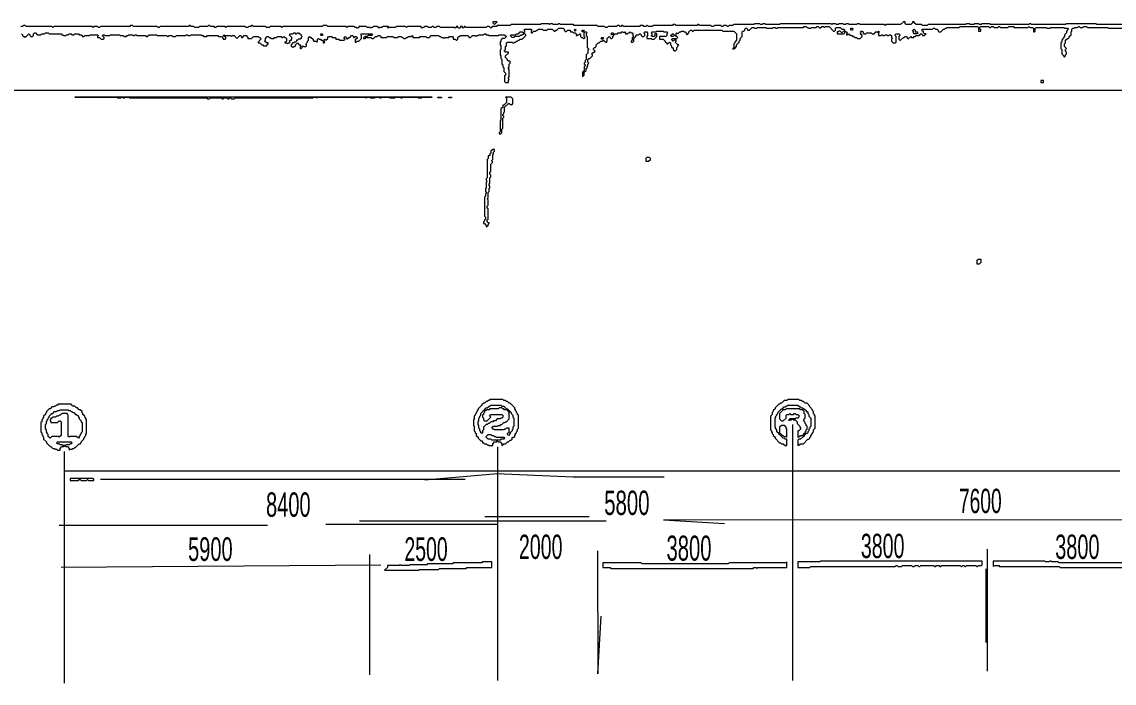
# Model space of a CAD drawing. Header units: millimetres. Extents: x 1 to 419, y 0 to 297.
# Drawn here: x 77.5 to 181.9, y 233.4 to 296.5 of the extents above; entities that cross this region are included whole.
import ezdxf

# ---------------------------------------------------------------- set-up
doc = ezdxf.new("R2010")
doc.units = ezdxf.units.MM
for name, color, linetype, lineweight in [('OCR_TEXT', 6, 'CONTINUOUS', 0), ('TRACE_CURVE', 6, 'CONTINUOUS', 0), ('TRACE_STRAIGHT', 5, 'CONTINUOUS', 0), ('TRACE_TEXT_SYMBOL', 6, 'CONTINUOUS', 0)]:
    doc.layers.add(name, color=color, linetype=linetype, lineweight=lineweight)
doc.styles.add('wqy-unicode', font='wqy-unicode')

msp = doc.modelspace()

# ---------------------------------------------------------------- linework, layer by layer
at = {"layer": 'TRACE_CURVE', "color": 6}
for points in [[(161.75, 296.53), (161.49, 296.26), (160.09, 296.26), (160, 296.18), (159.91, 296.26), (157.63, 296.26), (157.55, 296.35), (157.37, 296.35), (157.28, 296.26), (156.58, 296.26), (156.5, 296.35), (156.32, 296.35), (156.23, 296.26), (156.06, 296.26), (155.97, 296.35), (155.62, 296.35), (155.53, 296.26), (155.36, 296.26), (155.27, 296.35), (155.01, 296.35), (154.92, 296.26), (154.83, 296.35), (150.01, 296.35), (149.93, 296.26), (148.61, 296.26), (148.53, 296.35), (148.35, 296.35), (148.26, 296.26), (148.09, 296.26), (148, 296.35), (147.56, 296.35), (147.48, 296.26), (145.55, 296.26), (145.46, 296.18), (145.11, 296.18), (145.02, 296.09), (144.94, 296.09), (144.85, 296.18), (144.59, 296.18), (144.5, 296.09), (144.41, 296.09), (144.32, 296.18), (143.71, 296.18), (143.62, 296.09), (143.45, 296.09), (143.36, 296.18), (142.31, 296.18), (142.22, 296.26), (142.13, 296.26), (142.05, 296.18), (140.03, 296.18), (139.94, 296.26), (139.77, 296.26), (139.68, 296.18), (137.84, 296.18), (137.75, 296.09), (137.4, 296.09), (137.32, 296.18), (137.23, 296.18), (137.14, 296.09), (136.97, 296.09), (136.88, 296.18), (136.62, 296.18), (136.53, 296.09)], [(162.01, 296.26), (161.92, 296.35), (161.92, 296.53), (161.75, 296.53)], [(185.48, 296.26), (180.23, 296.26), (180.14, 296.35), (177.34, 296.35), (177.25, 296.26), (174.01, 296.26), (173.92, 296.35), (173.84, 296.35), (173.75, 296.26), (170.07, 296.26), (169.98, 296.35), (169.28, 296.35), (169.19, 296.26), (169.02, 296.26), (168.93, 296.35), (168.58, 296.35), (168.49, 296.26), (168.14, 296.26), (168.06, 296.35), (167.79, 296.35), (167.7, 296.26), (164.11, 296.26), (164.03, 296.18), (163.59, 296.18), (163.5, 296.26), (162.98, 296.26), (162.8, 296.44), (162.8, 296.53), (162.63, 296.53), (162.63, 296.44), (162.45, 296.26), (162.01, 296.26)], [(95.54, 296.09), (95.46, 296.18), (95.37, 296.18), (95.28, 296.09), (94.49, 296.09), (94.41, 296), (94.05, 296), (93.97, 296.09), (93.7, 296.09), (93.62, 296.18), (93.53, 296.18), (93.44, 296.09), (90.73, 296.09), (90.64, 296), (90.55, 296), (90.46, 296.09), (88.19, 296.09), (88.1, 296.18), (87.92, 296.18), (87.84, 296.09), (85.03, 296.09), (84.95, 296), (84.86, 296), (84.77, 296.09), (84.42, 296.09), (84.33, 296), (84.25, 296.09), (80.57, 296.09), (80.48, 296), (80.39, 296.09), (77.94, 296.09), (77.85, 296.18), (77.68, 296.18), (77.59, 296.09), (77.42, 296.09)], [(77.5, 295.39), (77.59, 295.3), (77.59, 295.21), (77.68, 295.13), (77.77, 295.13), (77.85, 295.04), (78.2, 295.39), (78.29, 295.3), (78.29, 295.21), (78.38, 295.13), (78.55, 295.13), (78.64, 295.21), (78.64, 295.39), (78.73, 295.48), (78.82, 295.48), (78.99, 295.3), (79.34, 295.3), (79.43, 295.39), (79.69, 295.39), (79.78, 295.48), (80.04, 295.48), (80.13, 295.39), (81.27, 295.39), (81.36, 295.3), (81.44, 295.3), (81.53, 295.21), (81.71, 295.21), (81.79, 295.3), (81.97, 295.3), (82.06, 295.39), (82.23, 295.39), (82.32, 295.3), (82.5, 295.3), (82.58, 295.39), (82.93, 295.39), (83.02, 295.3), (83.2, 295.3), (83.28, 295.21), (83.28, 295.13), (83.46, 295.13)], [(116.39, 296), (116.3, 296.09), (116.04, 296.09), (115.95, 296), (115.86, 296), (115.77, 295.91), (115.69, 296), (115.69, 296.09), (114.37, 296.09), (114.28, 296), (114.2, 296.09), (113.32, 296.09), (113.23, 296), (112.62, 296), (112.53, 296.09), (112.01, 296.09), (111.92, 296), (111.74, 296), (111.66, 295.91), (111.48, 296.09), (111.13, 296.09), (111.04, 296), (110.96, 296), (110.87, 295.91), (110.78, 296), (110.52, 296), (110.43, 296.09), (109.73, 296.09), (109.73, 296), (109.64, 295.91), (109.56, 295.91), (109.47, 296), (109.38, 296), (109.29, 296.09), (108.68, 296.09), (108.59, 296), (108.5, 296.09), (106.75, 296.09), (106.67, 296.18), (106.32, 296.18), (106.23, 296.09), (102.46, 296.09), (102.37, 296), (102.29, 296.09), (101.24, 296.09), (101.15, 296), (100.89, 296), (100.8, 296.09), (99.66, 296.09), (99.57, 296.18), (99.48, 296.18), (99.4, 296.09), (99.22, 296.09), (99.13, 296), (98.96, 296), (98.87, 296.09), (97.12, 296.09), (97.03, 296), (96.94, 296.09), (96.16, 296.09), (96.07, 296), (95.98, 296), (95.89, 296.09), (95.54, 296.09)], [(103.07, 294.51), (103.16, 294.6), (103.07, 294.69), (103.16, 294.78), (103.25, 294.78), (103.34, 294.86), (103.34, 295.04), (103.07, 295.3), (103.16, 295.39), (103.43, 295.39), (103.51, 295.48), (103.6, 295.48), (103.69, 295.39), (103.78, 295.39), (103.86, 295.48), (103.95, 295.48), (104.04, 295.39), (104.13, 295.39), (104.21, 295.3), (104.21, 295.21), (104.3, 295.13), (104.21, 295.04), (104.21, 294.95), (104.13, 294.86), (103.95, 294.86), (103.86, 294.78), (103.78, 294.78), (103.78, 294.69), (103.69, 294.6), (103.6, 294.6), (103.51, 294.51), (103.43, 294.51), (103.25, 294.34), (103.25, 294.16), (103.34, 294.16), (103.43, 294.07), (103.51, 294.16), (103.6, 294.16), (103.69, 294.25), (103.69, 294.34), (103.86, 294.51), (104.04, 294.34), (104.13, 294.34), (104.21, 294.25), (104.13, 294.16), (104.13, 293.99), (104.21, 293.99), (104.3, 294.07), (104.3, 294.16), (104.39, 294.25), (104.48, 294.16), (104.65, 294.16), (104.74, 294.25), (104.74, 294.34), (104.65, 294.42), (104.83, 294.6), (104.83, 294.69), (104.91, 294.78), (104.91, 295.04), (105, 295.13), (105.09, 295.04), (105.18, 295.04), (105.35, 294.86), (105.35, 294.78)], [(105.35, 294.78), (105.44, 294.69), (105.61, 294.69), (105.7, 294.6), (105.79, 294.69), (105.79, 294.86), (105.88, 294.95), (105.96, 294.86), (106.05, 294.86), (106.14, 294.78), (106.23, 294.78), (106.32, 294.69), (106.32, 294.51), (106.4, 294.51), (106.49, 294.6), (106.4, 294.69), (106.4, 294.78), (106.49, 294.86), (106.58, 294.78), (106.75, 294.95), (106.75, 295.04), (106.84, 295.13), (107.1, 295.13), (107.19, 295.04), (107.45, 295.04), (107.54, 294.95), (107.54, 294.86), (107.8, 294.86), (107.89, 294.78), (108.33, 294.78), (108.42, 294.86), (108.33, 294.95), (108.33, 295.04), (108.42, 295.13), (108.59, 294.95), (108.59, 294.86), (108.77, 295.04), (108.85, 295.04), (109.03, 295.21), (109.12, 295.21), (109.21, 295.13), (109.21, 295.04), (109.29, 295.04), (109.38, 295.13), (109.47, 295.13), (109.56, 295.04), (109.56, 294.95), (109.47, 294.86), (109.38, 294.86), (109.38, 294.6), (109.47, 294.6), (109.56, 294.69), (109.73, 294.69), (109.99, 294.95), (109.99, 295.21), (109.91, 295.3), (109.99, 295.39), (110.96, 295.39), (111.04, 295.3), (110.96, 295.21), (110.61, 295.21), (110.52, 295.13), (110.34, 295.13), (110.26, 295.04)], [(136.53, 296.09), (135.04, 296.09), (134.95, 296.18), (134.86, 296.18), (134.78, 296.09), (134.69, 296.09), (134.6, 296.18), (134.43, 296.18), (134.34, 296.09), (133.55, 296.09), (133.46, 296), (133.29, 296), (133.2, 296.09), (132.59, 296.09), (132.5, 296.18), (130.31, 296.18), (130.22, 296.26), (129, 296.26), (128.91, 296.35), (128.82, 296.35), (128.73, 296.26), (128.3, 296.26), (128.21, 296.35), (128.03, 296.35), (127.95, 296.26), (127.86, 296.35), (127.16, 296.35), (127.07, 296.26), (124.27, 296.26), (124.18, 296.18), (122.95, 296.18), (122.87, 296.09), (122.43, 296.09), (122.43, 296), (122.34, 295.91), (122.17, 296.09), (121.99, 296.09), (121.9, 296), (119.98, 296), (119.89, 296.09), (119.8, 296.09), (119.8, 296), (119.71, 295.91), (119.63, 296), (119.63, 296.09), (119.45, 296.09), (119.45, 296), (119.36, 295.91), (119.28, 295.91), (119.19, 296), (119.19, 296.09), (119.01, 296.09), (119.01, 296), (118.93, 295.91), (118.84, 296), (117.52, 296), (117.44, 296.09), (117.17, 296.09), (117.09, 296), (116.91, 296), (116.82, 296.09), (116.74, 296.09), (116.65, 296), (116.39, 296)], [(120.85, 295.21), (120.94, 295.13), (121.03, 295.21), (121.12, 295.21), (121.2, 295.3), (121.64, 295.3), (121.73, 295.39), (121.82, 295.39), (121.9, 295.3), (122.08, 295.3), (122.17, 295.21), (123.04, 295.21), (123.13, 295.3), (123.65, 295.3), (123.83, 295.13), (123.65, 294.95), (123.39, 294.95), (123.39, 294.86), (123.3, 294.78), (123.3, 294.69), (123.22, 294.6), (123.22, 294.34), (123.3, 294.25), (123.3, 293.9), (123.22, 293.81), (123.22, 293.37), (123.3, 293.29), (123.3, 293.02), (123.39, 292.94), (123.39, 292.5), (123.48, 292.41), (123.48, 292.24), (123.57, 292.15), (123.57, 291.8), (123.74, 291.62), (123.74, 291.45), (123.65, 291.36), (123.65, 290.83), (123.74, 290.75), (124.01, 290.75), (124.01, 290.92), (124.09, 291.01), (124.01, 291.1), (124.01, 291.18), (124.09, 291.27), (124.09, 291.97), (124.01, 292.06), (124.01, 292.15), (124.09, 292.24), (124.09, 292.5), (124.18, 292.59), (124.18, 292.76), (124.01, 292.76), (123.92, 292.85), (123.92, 292.94), (123.74, 293.11), (123.74, 293.29), (124.01, 293.55), (124.01, 293.64), (123.74, 293.64), (123.65, 293.72), (123.65, 293.81), (123.74, 293.9), (123.74, 294.16)], [(123.74, 294.16), (123.83, 294.25), (123.83, 294.51), (123.92, 294.6), (124.36, 294.6), (124.44, 294.51), (124.53, 294.51), (124.62, 294.6), (124.71, 294.6), (124.79, 294.69), (124.88, 294.69), (124.97, 294.78), (125.06, 294.78), (125.14, 294.86), (125.32, 294.86), (125.67, 295.21), (125.67, 295.3), (125.49, 295.48), (125.58, 295.56), (125.58, 295.65), (125.49, 295.74), (125.58, 295.83), (126.19, 295.83), (126.28, 295.74), (126.19, 295.65), (126.19, 295.48), (126.28, 295.48), (126.46, 295.65), (126.63, 295.65), (126.72, 295.74), (126.81, 295.74), (126.9, 295.83), (127.25, 295.83), (127.33, 295.74), (127.68, 295.74), (127.77, 295.83), (128.21, 295.83), (128.38, 295.65), (128.47, 295.65), (128.56, 295.74), (128.65, 295.74), (128.82, 295.91), (129.26, 295.91), (129.35, 295.83), (129.35, 295.74), (129.43, 295.65), (129.43, 295.56), (129.52, 295.65), (129.61, 295.65), (129.7, 295.74), (129.87, 295.74), (129.96, 295.65), (129.96, 295.56), (130.14, 295.56), (130.22, 295.48), (130.4, 295.48), (130.49, 295.39), (130.49, 295.21), (130.57, 295.21), (130.66, 295.3), (130.75, 295.3), (130.84, 295.39), (130.92, 295.3), (130.92, 295.13)], [(130.92, 295.13), (131.01, 295.04), (131.1, 295.04), (131.19, 294.95), (131.27, 294.95), (131.36, 295.04), (131.27, 295.13), (131.27, 295.48), (131.36, 295.56), (131.45, 295.56), (131.54, 295.48), (131.45, 295.39), (131.45, 295.21), (131.54, 295.13), (131.54, 294.07), (131.71, 293.9), (131.62, 293.81), (131.62, 293.55), (131.45, 293.37), (131.45, 292.94), (131.36, 292.85), (131.36, 292.67), (131.27, 292.59), (131.27, 292.5), (131.36, 292.41), (131.36, 292.32), (131.27, 292.24), (131.27, 291.89), (131.1, 291.71), (131.1, 291.27), (131.27, 291.45), (131.27, 291.71), (131.45, 291.89), (131.45, 292.06), (131.54, 292.15), (131.54, 292.24), (131.62, 292.32), (131.62, 292.5), (131.71, 292.59), (131.62, 292.67), (131.62, 292.94), (131.71, 293.02), (131.8, 293.02), (132.06, 293.29), (132.06, 293.37), (131.97, 293.46), (132.15, 293.64), (132.24, 293.64), (132.32, 293.72), (132.15, 293.9), (132.15, 293.99), (132.24, 294.07), (132.32, 294.07), (132.41, 294.16), (132.41, 294.34), (132.59, 294.51), (132.68, 294.51), (132.85, 294.69), (133.03, 294.69), (133.11, 294.78), (133.29, 294.6), (133.38, 294.6), (133.46, 294.69), (133.46, 294.95)], [(133.46, 294.95), (133.64, 295.13), (133.81, 294.95), (133.9, 294.95), (133.99, 295.04), (133.99, 295.13), (134.08, 295.21), (134.08, 295.3), (134.16, 295.39), (134.43, 295.39), (134.51, 295.48), (134.78, 295.48), (134.86, 295.56), (134.95, 295.56), (135.04, 295.48), (135.13, 295.56), (135.21, 295.48), (135.21, 295.39), (135.39, 295.39), (135.48, 295.48), (135.57, 295.48), (135.65, 295.56), (135.74, 295.48), (135.83, 295.48), (135.92, 295.39), (135.92, 295.21), (136, 295.13), (135.92, 295.04), (135.83, 295.04), (135.83, 294.78), (135.74, 294.69), (135.74, 294.6), (135.92, 294.6), (136, 294.69), (136, 294.95), (136.18, 295.13), (136.18, 295.21), (136.27, 295.3), (136.44, 295.3), (136.53, 295.39), (136.62, 295.39), (136.7, 295.3), (136.7, 295.21), (136.79, 295.13), (136.97, 295.13), (137.05, 295.21), (137.05, 295.39), (136.97, 295.48), (137.05, 295.56), (137.23, 295.56), (137.32, 295.48), (137.32, 295.21), (137.23, 295.13), (137.23, 294.95), (137.67, 294.95), (137.75, 294.86), (137.93, 294.86), (138.19, 295.13), (138.19, 295.39), (138.02, 295.39), (138.02, 295.21), (137.93, 295.13), (137.75, 295.13), (137.67, 295.21)], [(137.67, 295.21), (137.75, 295.3), (137.75, 295.39), (137.67, 295.48), (137.75, 295.56), (138.1, 295.56), (138.19, 295.65), (138.81, 295.65), (138.89, 295.56), (139.16, 295.56), (139.24, 295.48), (139.16, 295.39), (139.16, 295.21), (139.07, 295.13), (138.45, 295.13), (138.45, 294.86), (138.81, 294.86), (138.98, 294.69), (138.98, 294.6), (139.07, 294.6), (139.16, 294.51), (139.16, 294.42), (139.24, 294.42), (139.42, 294.6), (139.51, 294.51), (139.51, 294.34), (139.59, 294.25), (139.59, 294.07), (139.68, 294.07), (139.77, 293.99), (139.77, 293.9), (139.94, 293.72), (140.12, 293.9), (140.12, 294.07), (140.21, 294.16), (140.21, 294.25), (140.29, 294.34), (140.21, 294.34), (139.94, 294.6), (140.03, 294.69), (140.03, 294.78), (139.86, 294.78), (139.77, 294.69), (139.59, 294.86), (139.68, 294.95), (140.12, 294.95), (140.21, 295.04), (140.12, 295.13), (140.03, 295.13), (139.94, 295.21), (140.03, 295.3), (140.03, 295.39), (140.12, 295.48), (140.21, 295.39), (140.38, 295.56), (140.47, 295.56), (140.56, 295.65), (140.73, 295.65), (140.82, 295.56), (140.91, 295.56), (140.99, 295.48), (140.99, 295.39), (141.08, 295.3), (141.26, 295.48)], [(141.26, 295.48), (141.26, 295.56), (141.43, 295.74), (141.52, 295.74), (141.61, 295.65), (141.61, 295.56), (141.78, 295.74), (144.41, 295.74), (144.5, 295.65), (145.55, 295.65), (145.81, 295.39), (145.81, 294.78), (145.64, 294.6), (145.64, 294.51), (145.55, 294.42), (145.55, 294.07), (145.46, 293.99), (145.46, 293.9), (145.55, 293.99), (145.64, 293.99), (145.81, 294.16), (145.81, 294.34), (146.07, 294.6), (146.07, 294.69), (146.16, 294.78), (146.16, 294.95), (146.34, 295.13), (146.34, 295.56), (146.42, 295.65), (146.51, 295.65), (146.6, 295.74), (146.6, 295.83), (146.69, 295.91), (146.77, 295.91), (146.86, 295.83), (146.86, 295.74), (147.04, 295.74), (147.3, 296), (147.48, 296), (147.56, 295.91), (147.74, 295.91), (147.83, 296), (148.61, 296), (148.7, 295.91), (149.23, 295.91), (149.31, 296), (149.49, 296), (149.58, 295.91), (149.66, 295.91), (149.75, 296), (152.2, 296), (152.29, 296.09), (152.47, 296.09), (152.55, 296), (152.64, 296), (152.73, 295.91), (152.9, 295.91), (152.99, 296), (153.43, 296), (153.52, 296.09), (153.61, 296.09), (153.78, 295.91), (153.96, 296.09), (154.13, 296.09)], [(154.13, 296.09), (154.22, 296), (154.31, 296.09), (154.66, 296.09), (155.09, 295.65), (155.18, 295.65), (155.27, 295.74), (155.27, 295.91), (155.36, 296), (155.71, 296), (155.88, 295.83), (156.06, 295.83), (156.15, 295.74), (155.88, 295.48), (155.71, 295.65), (155.62, 295.65), (155.53, 295.56), (155.44, 295.56), (155.44, 295.39), (156.06, 295.39), (156.15, 295.48), (156.15, 295.56), (156.23, 295.65), (156.41, 295.48), (156.32, 295.39), (156.32, 295.3), (156.41, 295.3), (156.5, 295.39), (156.58, 295.3), (156.67, 295.3), (156.76, 295.21), (156.85, 295.21), (156.93, 295.13), (157.02, 295.13), (157.11, 295.04), (157.28, 295.04), (157.37, 294.95), (157.63, 294.95), (157.81, 295.13), (157.81, 295.21), (157.63, 295.39), (157.72, 295.48), (157.63, 295.56), (157.72, 295.65), (157.81, 295.65), (157.9, 295.56), (157.9, 295.48), (157.98, 295.39), (158.16, 295.39), (158.25, 295.48), (158.68, 295.48), (158.77, 295.39), (158.95, 295.39), (159.12, 295.56), (159.3, 295.56), (159.39, 295.48), (159.39, 295.21), (159.56, 295.21), (159.65, 295.3), (159.74, 295.3), (159.82, 295.21), (159.91, 295.21), (160, 295.3), (160.17, 295.3)], [(160.17, 295.3), (160.26, 295.21), (160.35, 295.21), (160.44, 295.3), (160.52, 295.3), (160.61, 295.21), (160.61, 295.04), (160.7, 294.95), (160.61, 294.86), (160.61, 294.69), (160.79, 294.51), (160.96, 294.51), (161.05, 294.6), (161.05, 295.13), (160.96, 295.21), (160.96, 295.3), (161.05, 295.39), (161.31, 295.39), (161.4, 295.3), (161.4, 295.21), (161.31, 295.13), (161.31, 294.86), (161.4, 294.78), (161.49, 294.78), (161.75, 295.04), (161.84, 295.04), (161.92, 295.13), (162.01, 295.13), (162.19, 294.95), (162.19, 294.86), (162.45, 295.13), (162.54, 295.04), (162.71, 295.04), (162.8, 295.13), (162.89, 295.13), (162.98, 295.21), (163.24, 295.21), (163.41, 295.39), (163.5, 295.39), (163.59, 295.3), (163.59, 295.21), (163.76, 295.21), (163.94, 295.39), (163.76, 295.39), (163.68, 295.48), (163.68, 295.65), (163.59, 295.65), (163.5, 295.74), (163.59, 295.83), (164.55, 295.83), (164.64, 295.91), (164.73, 295.91), (164.81, 295.83), (164.99, 295.83), (165.08, 295.74), (165.08, 295.65), (165.17, 295.56), (165.34, 295.56), (165.6, 295.83), (165.69, 295.83), (165.78, 295.91), (165.87, 295.91), (165.95, 296), (167.09, 296)], [(167.09, 296), (167.18, 296.09), (168.84, 296.09), (168.93, 296), (168.93, 295.65), (169.11, 295.65), (169.19, 295.74), (169.02, 295.91), (169.02, 296), (169.11, 296.09), (169.89, 296.09), (169.98, 296), (170.07, 296), (170.16, 296.09), (170.33, 296.09), (170.42, 296), (170.77, 296), (170.86, 296.09), (170.95, 296.09), (171.03, 296), (171.73, 296), (171.82, 296.09), (172.26, 296.09), (172.35, 296), (173.66, 296), (173.75, 296.09), (173.84, 296), (174.1, 296), (174.19, 295.91), (174.19, 295.56), (174.27, 295.56), (174.36, 295.65), (174.36, 295.91), (174.45, 296), (175.41, 296), (175.5, 295.91), (175.76, 295.91), (175.85, 296), (177.08, 296), (177.16, 295.91), (177.43, 295.91), (177.51, 295.83), (177.34, 295.65), (177.34, 295.48), (177.16, 295.3), (177.16, 295.13), (176.99, 294.95), (176.99, 294.86), (176.9, 294.78), (176.9, 294.6), (176.81, 294.51), (176.81, 293.99), (176.9, 293.9), (176.9, 293.46), (177.08, 293.29), (177.08, 293.2), (177.16, 293.2), (177.25, 293.29), (177.25, 293.37), (177.34, 293.46), (177.34, 293.64), (177.25, 293.72), (177.25, 293.9), (177.34, 293.99)], [(177.34, 293.99), (177.16, 294.16), (177.16, 294.42), (177.25, 294.51), (177.25, 294.78), (177.43, 294.95), (177.51, 294.95), (177.6, 295.04), (177.6, 295.13), (177.78, 295.3), (177.78, 295.56), (177.86, 295.65), (177.86, 295.83), (177.95, 295.91), (178.04, 295.91), (178.13, 296), (178.39, 296), (178.48, 296.09), (178.56, 296.09), (178.65, 296), (178.91, 296), (179, 296.09), (179.26, 296.09), (179.35, 296), (181.28, 296), (181.37, 295.91), (182.86, 295.91)], [(83.46, 295.13), (83.55, 295.21), (83.98, 295.21), (84.07, 295.3), (84.77, 295.3), (84.86, 295.21), (84.77, 295.13), (84.77, 295.04), (84.95, 295.04), (85.12, 294.86), (85.3, 294.86), (85.38, 294.95), (85.38, 295.04), (85.21, 295.21), (85.3, 295.3), (85.38, 295.3), (85.47, 295.21), (85.91, 295.21), (86, 295.3), (86.87, 295.3), (86.96, 295.21), (87.22, 295.21), (87.31, 295.13), (87.49, 295.13), (87.57, 295.21), (87.66, 295.21), (87.75, 295.3), (88.1, 295.3), (88.19, 295.21), (88.27, 295.21), (88.36, 295.3), (88.45, 295.3), (88.54, 295.21), (89.33, 295.21), (89.41, 295.13), (89.5, 295.13), (89.68, 295.3), (90.38, 295.3), (90.46, 295.21), (91.34, 295.21), (91.43, 295.13), (91.52, 295.13), (91.6, 295.21), (91.87, 295.21), (91.95, 295.13), (92.22, 295.13), (92.3, 295.21), (93.18, 295.21), (93.27, 295.3), (93.35, 295.3), (93.44, 295.21), (93.62, 295.21), (93.7, 295.3), (94.67, 295.3), (94.76, 295.21), (94.84, 295.21), (94.93, 295.13), (95.19, 295.13), (95.28, 295.21), (96.24, 295.21), (96.33, 295.13), (96.59, 295.13), (96.77, 294.95), (96.77, 294.86)], [(96.77, 294.86), (96.94, 294.86), (97.03, 294.95), (97.03, 295.04), (96.94, 295.13), (97.03, 295.21), (97.47, 295.21), (97.56, 295.13), (97.65, 295.21), (97.82, 295.21), (98.08, 294.95), (98.35, 295.21), (98.43, 295.21), (98.52, 295.13), (98.52, 295.04), (98.61, 295.04), (98.78, 295.21), (98.96, 295.21), (99.13, 295.04), (99.13, 294.95), (99.48, 294.95), (99.66, 295.13), (100.1, 295.13), (100.19, 295.04), (100.27, 295.04), (100.36, 294.95), (100.36, 294.86), (100.1, 294.6), (100.1, 294.51), (100.27, 294.51), (100.45, 294.34), (100.54, 294.34), (100.62, 294.25), (100.89, 294.25), (101.06, 294.42), (101.06, 294.51), (100.89, 294.51), (100.71, 294.69), (100.8, 294.78), (100.8, 294.95), (100.97, 295.13), (101.06, 295.13), (101.15, 295.04), (101.24, 295.04), (101.32, 294.95), (101.59, 294.95), (101.67, 295.04), (101.85, 295.04), (101.94, 295.13), (102.29, 295.13), (102.37, 295.04), (102.46, 295.04), (102.55, 295.13), (102.64, 295.04), (102.72, 295.04), (102.81, 294.95), (102.81, 294.69), (102.72, 294.6), (102.64, 294.6), (102.64, 294.51), (102.81, 294.51), (102.9, 294.42), (102.99, 294.51), (103.07, 294.51)], [(110.26, 295.04), (110.17, 295.04), (110.17, 294.95), (110.34, 294.95), (110.43, 295.04), (110.87, 295.04), (110.96, 294.95), (111.13, 294.95), (111.31, 295.13), (111.48, 295.13), (111.57, 295.21), (111.74, 295.21), (111.83, 295.13), (111.83, 295.04), (112.36, 295.04), (112.45, 295.13), (112.97, 295.13), (113.06, 295.04), (113.41, 295.04), (113.5, 295.13), (113.76, 295.13), (113.85, 295.04), (113.93, 295.04), (114.02, 294.95), (114.2, 294.95), (114.28, 295.04), (114.37, 295.04), (114.46, 295.13), (114.72, 295.13), (114.81, 295.21), (114.9, 295.13), (114.9, 295.04), (115.51, 295.04), (115.6, 295.13), (116.12, 295.13), (116.21, 295.04), (116.47, 295.04), (116.65, 295.21), (117.35, 295.21), (117.44, 295.13), (117.52, 295.13), (117.61, 295.04), (117.79, 295.04), (117.88, 294.95), (117.96, 295.04), (118.31, 295.04), (118.4, 295.13), (118.66, 295.13), (118.75, 295.04), (118.75, 294.86), (118.93, 294.86), (119.01, 294.78), (119.1, 294.78), (119.19, 294.86), (119.19, 295.04), (119.28, 295.13), (119.36, 295.13), (119.45, 295.21), (120.15, 295.21), (120.24, 295.13), (120.24, 295.04), (120.41, 295.04), (120.59, 295.21), (120.85, 295.21)]]:
    msp.add_lwpolyline(points, dxfattribs=at)
for points in [[(106.05, 295.3), (106.14, 295.39), (106.23, 295.39), (106.32, 295.3), (106.23, 295.21), (106.14, 295.21)], [(112.45, 296), (112.53, 296.09), (112.62, 296), (112.53, 295.91)], [(125.14, 295.56), (125.32, 295.56), (125.49, 295.39), (125.41, 295.3), (125.32, 295.3), (125.23, 295.21), (125.14, 295.21), (125.06, 295.13), (124.62, 295.13), (124.53, 295.04), (124.36, 295.04), (124.18, 295.21), (124.27, 295.3), (124.71, 295.3), (124.79, 295.39), (124.97, 295.39)], [(130.31, 295.74), (130.4, 295.83), (130.49, 295.74), (130.4, 295.65)], [(131.01, 295.65), (131.1, 295.74), (131.19, 295.74), (131.27, 295.65), (131.19, 295.56), (131.1, 295.56)], [(133.81, 295.39), (133.9, 295.48), (133.99, 295.48), (134.08, 295.39), (133.99, 295.3), (133.9, 295.3)], [(139.68, 295.39), (139.77, 295.39), (139.86, 295.3), (139.86, 295.21), (139.77, 295.13), (139.59, 295.13), (139.51, 295.21)], [(156.67, 295.83), (156.76, 295.91), (156.85, 295.91), (156.93, 295.83), (156.85, 295.74), (156.76, 295.74)], [(159.3, 295.56), (159.39, 295.65), (159.47, 295.56), (159.39, 295.48)], [(162.8, 295.83), (162.89, 295.74), (162.89, 295.56), (163.06, 295.56), (163.15, 295.48), (163.06, 295.39), (162.8, 295.39), (162.71, 295.48), (162.71, 295.56), (162.63, 295.65)], [(96.77, 295.21), (96.86, 295.3), (96.94, 295.21), (96.86, 295.13)], [(132.85, 294.95), (132.94, 295.04), (133.03, 295.04), (133.11, 294.95), (133.03, 294.86), (132.94, 294.86)]]:
    msp.add_lwpolyline(points, close=True, dxfattribs=at)
at = {"layer": 'TRACE_STRAIGHT', "color": 5}
for p, q in [((36.51, 290.01), (374.38, 290.01)), ((151.17, 258.08), (151.17, 233.62)), ((122.97, 255.94), (122.97, 233.62)), ((81.58, 255.5), (81.58, 233.38)), ((81.58, 253.65), (182.43, 253.65)), ((85.03, 252.87), (119.89, 252.87)), ((116.04, 252.81), (122.97, 253.41)), ((122.88, 253.4), (130.2, 253.07)), ((130.2, 253.07), (138.89, 253.07)), ((81.09, 248.46), (100.99, 248.46)), ((106.57, 248.56), (122.97, 248.56)), ((109.79, 248.88), (133.37, 248.88)), ((121.77, 249.28), (131.73, 249.28)), ((138.83, 248.96), (208.27, 249.04)), ((138.83, 248.96), (144.67, 248.62)), ((110.74, 245.65), (110.74, 234.18)), ((132.54, 246), (132.57, 234.28)), ((169.77, 246.17), (169.77, 234.53)), ((81.28, 244.44), (111.83, 244.68)), ((169.62, 244.31), (169.62, 237.25)), ((132.57, 234.28), (132.88, 239.77))]:
    msp.add_line(p, q, dxfattribs=at)
at = {"layer": 'TRACE_TEXT_SYMBOL', "color": 6}
for points in [[(122.52, 296.53), (122.52, 296.44), (122.69, 296.26), (122.95, 296.53)], [(174.89, 290.92), (174.89, 290.75), (175.15, 290.75), (175.15, 290.92)], [(82.58, 289.35), (86.61, 289.35), (86.7, 289.26), (86.96, 289.26), (87.05, 289.35), (87.14, 289.35), (87.22, 289.26), (87.31, 289.26), (87.4, 289.35), (87.75, 289.35), (87.84, 289.26), (95.19, 289.26), (95.28, 289.17), (95.46, 289.17), (95.54, 289.26), (96.59, 289.26), (96.68, 289.17), (96.77, 289.17), (96.86, 289.26), (97.12, 289.26), (97.21, 289.17), (97.3, 289.17), (97.38, 289.26), (97.47, 289.26), (97.56, 289.17), (97.82, 289.17), (97.91, 289.26), (105.35, 289.26), (105.44, 289.35), (105.61, 289.35), (105.7, 289.26), (105.79, 289.35), (110.34, 289.35), (110.43, 289.26), (110.52, 289.35), (110.78, 289.35), (110.87, 289.26), (111.22, 289.26), (111.31, 289.35), (111.66, 289.35), (111.74, 289.26), (111.83, 289.26), (111.92, 289.35), (112.62, 289.35), (112.71, 289.26), (113.15, 289.26), (113.23, 289.35), (113.67, 289.35), (113.76, 289.26), (113.85, 289.26), (113.93, 289.35), (115.34, 289.35), (115.42, 289.26), (115.69, 289.26), (115.77, 289.35), (116.74, 289.35)], [(117.26, 289.35), (117.61, 289.35), (117.61, 289.26), (117.26, 289.26)], [(118.31, 289.35), (118.58, 289.35), (118.58, 289.26), (118.31, 289.26)], [(123.74, 289.35), (123.83, 289.26), (123.83, 288.82), (123.57, 288.56), (123.48, 288.56), (123.48, 288.38), (123.3, 288.21), (123.3, 287.16), (123.22, 287.07), (123.22, 286.02), (123.13, 285.93), (123.13, 285.84), (123.3, 285.84), (123.39, 285.93), (123.39, 286.28), (123.48, 286.37), (123.48, 287.33), (123.57, 287.42), (123.57, 287.51), (123.48, 287.59), (123.48, 287.68), (123.57, 287.77), (123.57, 287.86), (123.65, 287.94), (123.65, 288.38), (124.01, 288.73), (124.09, 288.73), (124.18, 288.64), (124.36, 288.64), (124.44, 288.73), (124.44, 289.17), (124.27, 289.35)], [(137.23, 283.57), (137.14, 283.48), (137.14, 283.22), (137.4, 283.22), (137.58, 283.39), (137.58, 283.48), (137.49, 283.57)], [(168.93, 273.84), (168.84, 273.76), (168.76, 273.76), (168.76, 273.41), (169.02, 273.41), (169.19, 273.58), (169.19, 273.84)], [(122.25, 259.83), (122.34, 259.92), (123.3, 259.92), (123.39, 259.83), (123.57, 259.83), (123.83, 259.57), (123.74, 259.48), (123.65, 259.48), (123.57, 259.57), (123.48, 259.57), (123.39, 259.66), (123.13, 259.66), (123.04, 259.57), (122.25, 259.57), (122.17, 259.48), (121.99, 259.48), (121.9, 259.4), (121.82, 259.4), (121.73, 259.48), (121.9, 259.66), (121.99, 259.66), (122.17, 259.83)], [(150.63, 259.83), (150.72, 259.92), (151.68, 259.92), (151.85, 259.75), (151.94, 259.75), (152.03, 259.66), (152.12, 259.66), (152.2, 259.57), (152.12, 259.48), (151.94, 259.48), (151.85, 259.57), (150.54, 259.57), (150.45, 259.48), (150.28, 259.48), (150.19, 259.57), (150.37, 259.75), (150.45, 259.75), (150.54, 259.83)], [(121.64, 259.4), (121.73, 259.31), (121.73, 259.22), (121.64, 259.13), (121.64, 259.04), (121.55, 258.96), (121.55, 258.78), (121.64, 258.69), (121.64, 258.52), (121.73, 258.43), (121.99, 258.43), (122.34, 258.78), (122.25, 258.87), (122.25, 258.96), (122.34, 259.04), (123.39, 259.04), (123.48, 258.96), (123.48, 258.78), (123.39, 258.69), (123.3, 258.69), (123.22, 258.61), (122.95, 258.61), (122.78, 258.43), (122.6, 258.43), (122.52, 258.34), (122.34, 258.34), (122.17, 258.17), (122.08, 258.17), (121.99, 258.08), (121.9, 258.08), (121.64, 257.82), (121.64, 257.56), (121.55, 257.47), (121.55, 257.29), (121.47, 257.21), (121.38, 257.29), (121.38, 257.38), (121.29, 257.47), (121.29, 257.64), (121.2, 257.73), (121.2, 257.99), (121.12, 258.08), (121.12, 258.34), (121.2, 258.43), (121.2, 258.69), (121.29, 258.78), (121.29, 258.87), (121.38, 258.96), (121.38, 259.13)], [(121.64, 259.4), (121.73, 259.48), (121.82, 259.4), (121.73, 259.31)], [(124.09, 259.22), (124.18, 259.31), (124.27, 259.22), (124.27, 259.13), (124.44, 258.96), (124.44, 258.78), (124.53, 258.69), (124.53, 257.91), (124.44, 257.82), (124.44, 257.64), (124.36, 257.56), (124.36, 257.47), (124.18, 257.29), (124.09, 257.38), (124.09, 257.73), (123.83, 257.73), (123.74, 257.64), (123.65, 257.64), (123.57, 257.56), (122.69, 257.56), (122.6, 257.64), (122.52, 257.64), (122.43, 257.73), (122.6, 257.91), (122.95, 257.91), (123.04, 257.99), (123.22, 257.99), (123.3, 258.08), (123.39, 258.08), (123.57, 258.26), (123.65, 258.26), (123.74, 258.34), (123.83, 258.34), (124.09, 258.61)], [(123.83, 259.48), (123.92, 259.57), (124.01, 259.48), (123.92, 259.4)], [(123.92, 259.4), (124.01, 259.48), (124.09, 259.4), (124.01, 259.31)], [(124.01, 259.31), (124.09, 259.4), (124.18, 259.31), (124.09, 259.22)], [(152.12, 259.48), (152.2, 259.57), (152.29, 259.57), (152.47, 259.4), (152.47, 259.31), (152.55, 259.31), (152.64, 259.22), (152.64, 259.13), (152.73, 259.04), (152.73, 258.87), (152.9, 258.69), (152.9, 257.91), (152.82, 257.82), (152.82, 257.73), (152.73, 257.64), (152.73, 257.47), (152.64, 257.38), (152.64, 257.29), (152.55, 257.21), (152.47, 257.21), (152.38, 257.29), (152.38, 257.38), (152.47, 257.47), (152.47, 257.56), (152.55, 257.64), (152.55, 257.91), (152.47, 257.99), (152.47, 258.08), (152.38, 258.17), (152.38, 258.26), (152.2, 258.43), (152.29, 258.52), (152.29, 258.61), (152.38, 258.69), (152.38, 259.04), (152.29, 259.13), (152.29, 259.31)], [(122.08, 257.12), (122.34, 257.12), (122.43, 257.03), (122.6, 257.03), (122.69, 256.94), (122.78, 256.94), (122.87, 256.86), (123.57, 256.86), (123.65, 256.77), (123.57, 256.68), (123.3, 256.68), (123.22, 256.59), (122.43, 256.59), (122.34, 256.68), (122.08, 256.68), (121.9, 256.86), (121.9, 256.94)], [(124.09, 257.38), (124.18, 257.29), (124.18, 257.21), (124.01, 257.03), (123.92, 257.12), (123.92, 257.21)], [(149.84, 257.21), (149.93, 257.29), (150.01, 257.21), (149.93, 257.12)], [(149.93, 257.12), (150.01, 257.21), (150.1, 257.12), (150.01, 257.03)], [(150.01, 257.03), (150.1, 257.12), (150.19, 257.03), (150.1, 256.94)], [(152.12, 257.03), (152.2, 257.12), (152.29, 257.03), (152.2, 256.94)], [(152.2, 257.12), (152.29, 257.21), (152.38, 257.12), (152.29, 257.03)], [(152.29, 257.21), (152.38, 257.29), (152.47, 257.21), (152.38, 257.12)], [(80.83, 256.33), (80.92, 256.42), (82.23, 256.42), (82.32, 256.33), (82.23, 256.24), (82.14, 256.24), (82.06, 256.15), (81.79, 256.15), (81.71, 256.07), (81.44, 256.07), (81.36, 256.15), (81.18, 256.15), (81.09, 256.24), (80.92, 256.24)], [(82.14, 252.91), (82.14, 252.74), (82.93, 252.74), (83.02, 252.83), (83.11, 252.83), (83.2, 252.74), (83.72, 252.74), (83.81, 252.83), (83.9, 252.74), (84.42, 252.74), (84.42, 252.83), (84.33, 252.91)], [(121.55, 244.95), (121.47, 244.86), (118.75, 244.86), (118.66, 244.77), (116.3, 244.77), (116.21, 244.68), (114.63, 244.68), (114.55, 244.6), (113.76, 244.6), (113.67, 244.68), (113.58, 244.6), (112.45, 244.6), (112.45, 244.42), (112.18, 244.16), (115.42, 244.16), (115.51, 244.24), (117.35, 244.24), (117.44, 244.33), (119.98, 244.33), (120.06, 244.42), (122.43, 244.42), (122.43, 244.95)], [(150.63, 244.95), (150.54, 244.86), (145.11, 244.86), (145.02, 244.77), (136.79, 244.77), (136.7, 244.86), (133.03, 244.86), (133.03, 244.42), (133.73, 244.42), (133.81, 244.33), (147.39, 244.33), (147.48, 244.42), (147.65, 244.42), (147.74, 244.33), (147.83, 244.42), (150.63, 244.42)], [(153.87, 245.03), (153.78, 244.95), (151.68, 244.95), (151.68, 244.42), (152.82, 244.42), (152.9, 244.51), (160.96, 244.51), (161.05, 244.6), (161.14, 244.6), (161.22, 244.51), (161.57, 244.51), (161.66, 244.6), (162.54, 244.6), (162.63, 244.51), (162.8, 244.51), (162.89, 244.6), (163.15, 244.6), (163.24, 244.51), (163.33, 244.51), (163.41, 244.6), (164.64, 244.6), (164.73, 244.51), (164.81, 244.51), (164.9, 244.6), (165.17, 244.6), (165.25, 244.51), (165.34, 244.51), (165.43, 244.6), (167.18, 244.6), (167.27, 244.51), (167.35, 244.51), (167.44, 244.6), (167.53, 244.6), (167.62, 244.51), (167.7, 244.51), (167.79, 244.6), (168.67, 244.6), (168.76, 244.51), (168.84, 244.51), (168.93, 244.6), (169.19, 244.6), (169.28, 244.68), (169.28, 245.03)], [(170.33, 245.03), (170.33, 244.51), (170.42, 244.6), (170.86, 244.6), (170.95, 244.51), (176.64, 244.51), (176.72, 244.42), (183.21, 244.42), (183.21, 244.6), (183.47, 244.86), (176.64, 244.86), (176.55, 244.95), (175.94, 244.95), (175.85, 245.03), (175.76, 245.03), (175.67, 244.95), (175.32, 244.95), (175.24, 245.03)]]:
    msp.add_lwpolyline(points, close=True, dxfattribs=at)
for points in [[(122.52, 284.35), (122.34, 284.18), (122.34, 284), (122.25, 283.92), (122.25, 283.83), (122.17, 283.74), (122.08, 283.74), (122.08, 283.48), (121.99, 283.39), (121.99, 281.64), (121.9, 281.55), (121.9, 281.38), (121.99, 281.29), (121.9, 281.2), (121.9, 280.68), (121.82, 280.59), (121.82, 280.33), (121.9, 280.24), (121.9, 280.15), (121.82, 280.06), (121.82, 279.89), (121.73, 279.8), (121.73, 277.96), (121.82, 277.87), (121.82, 277.7), (121.73, 277.61), (121.73, 277.52), (121.64, 277.44), (121.64, 277.26), (121.73, 277.26), (121.9, 277.09), (121.9, 277), (121.99, 277), (122.08, 277.09), (122.08, 277.17), (122.17, 277.26), (122.17, 277.35), (122.08, 277.35), (121.99, 277.44), (121.99, 277.61), (122.08, 277.7), (122.08, 278.66), (121.99, 278.75), (121.99, 278.92), (122.08, 279.01), (122.08, 279.54), (121.99, 279.62), (122.08, 279.71), (122.08, 280.24), (122.17, 280.33), (122.17, 280.59), (122.25, 280.68), (122.25, 280.85), (122.17, 280.94), (122.17, 281.03), (122.25, 281.11), (122.25, 281.64), (122.34, 281.73), (122.34, 281.9), (122.25, 281.99), (122.25, 282.16), (122.34, 282.25), (122.34, 282.95), (122.52, 283.13)], [(122.52, 283.13), (122.43, 283.22), (122.43, 283.3), (122.52, 283.39), (122.52, 283.83), (122.6, 283.92), (122.6, 284.09), (122.69, 284.18), (122.69, 284.35), (122.52, 284.35)], [(81.01, 260.01), (80.92, 259.92), (80.83, 259.92), (80.74, 259.83), (80.66, 259.83), (80.57, 259.75), (80.39, 259.75), (80.22, 259.57), (80.13, 259.57), (79.87, 259.31), (79.87, 259.22), (79.78, 259.13), (79.78, 259.04), (79.61, 258.87), (79.61, 258.78), (79.52, 258.69), (79.52, 258.61), (79.43, 258.52), (79.43, 258.34), (79.34, 258.26), (79.34, 257.38), (79.43, 257.29), (79.43, 257.12), (79.52, 257.03), (79.52, 256.94), (79.61, 256.86), (79.61, 256.68), (79.87, 256.42), (79.87, 256.33), (80.22, 255.98), (80.31, 255.98), (80.48, 255.8), (80.66, 255.8), (80.74, 255.72), (80.83, 255.72), (80.92, 255.63), (81.18, 255.63), (81.18, 255.8), (81.36, 255.98), (81.53, 255.98), (81.62, 256.07), (81.71, 255.98), (81.88, 255.98), (82.06, 255.8), (82.06, 255.63), (82.14, 255.72), (82.32, 255.72), (82.41, 255.8), (82.5, 255.8), (82.58, 255.89), (82.67, 255.89), (83.02, 256.24), (83.11, 256.24), (83.2, 256.33), (83.2, 256.42), (83.46, 256.68), (83.46, 256.77), (83.55, 256.86), (83.55, 256.94), (83.63, 257.03), (83.63, 257.12), (83.72, 257.21), (83.72, 258.52), (83.63, 258.61)], [(83.63, 258.61), (83.63, 258.69), (83.55, 258.78), (83.55, 258.87), (83.37, 259.04), (83.37, 259.13), (83.28, 259.22), (83.28, 259.31), (83.11, 259.48), (83.02, 259.48), (82.85, 259.66), (82.76, 259.66), (82.58, 259.83), (82.41, 259.83), (82.23, 260.01), (81.01, 260.01)], [(122.25, 260.45), (122.17, 260.36), (122.08, 260.36), (121.99, 260.27), (121.9, 260.27), (121.73, 260.1), (121.64, 260.1), (121.55, 260.01), (121.47, 260.01), (121.47, 259.92), (121.12, 259.57), (121.12, 259.48), (121.03, 259.4), (121.03, 259.31), (120.94, 259.22), (120.94, 259.13), (120.85, 259.04), (120.85, 258.96), (120.76, 258.87), (120.76, 258.61), (120.68, 258.52), (120.68, 257.99), (120.76, 257.91), (120.76, 257.47), (120.85, 257.38), (120.85, 257.29), (120.94, 257.21), (120.94, 257.03), (121.12, 256.86), (121.12, 256.77), (121.38, 256.51), (121.47, 256.51), (121.55, 256.42), (121.55, 256.33), (121.64, 256.33), (121.73, 256.24), (121.9, 256.24), (121.99, 256.15), (122.08, 256.15), (122.17, 256.07), (122.52, 256.07), (122.52, 256.24), (122.69, 256.42), (122.87, 256.42), (122.95, 256.51), (123.04, 256.42), (123.22, 256.42), (123.39, 256.24), (123.39, 256.07), (123.57, 256.24), (123.74, 256.24), (123.92, 256.42), (124.01, 256.42), (124.18, 256.59), (124.27, 256.59), (124.36, 256.68), (124.36, 256.77), (124.44, 256.86), (124.53, 256.86), (124.62, 256.94), (124.62, 257.03), (124.71, 257.12), (124.71, 257.21), (124.79, 257.29)], [(124.79, 257.29), (124.79, 257.38), (124.88, 257.47), (124.88, 257.64), (124.97, 257.73), (124.97, 258.96), (124.88, 259.04), (124.88, 259.13), (124.79, 259.22), (124.79, 259.31), (124.71, 259.4), (124.71, 259.48), (124.62, 259.57), (124.62, 259.66), (124.18, 260.1), (124.09, 260.1), (123.92, 260.27), (123.83, 260.27), (123.74, 260.36), (123.57, 260.36), (123.48, 260.45), (122.25, 260.45)], [(150.72, 260.45), (150.63, 260.36), (150.37, 260.36), (150.1, 260.1), (150.01, 260.1), (149.93, 260.01), (149.84, 260.01), (149.49, 259.66), (149.49, 259.57), (149.31, 259.4), (149.31, 259.31), (149.23, 259.22), (149.23, 259.04), (149.05, 258.87), (149.05, 257.56), (149.14, 257.47), (149.14, 257.38), (149.23, 257.29), (149.23, 257.21), (149.31, 257.12), (149.31, 257.03), (149.49, 256.86), (149.49, 256.77), (149.93, 256.33), (150.01, 256.33), (150.1, 256.24), (150.28, 256.24), (150.45, 256.07), (150.63, 256.07), (150.63, 256.68), (150.45, 256.68), (150.37, 256.77), (150.28, 256.77), (150.1, 256.94), (150.19, 257.03), (150.28, 257.03), (150.37, 256.94), (150.54, 256.94), (150.63, 256.86), (150.63, 257.64), (150.54, 257.73), (150.54, 257.82), (150.37, 257.99), (150.1, 257.99), (149.93, 257.82), (149.93, 257.29), (149.84, 257.21), (149.66, 257.38), (149.66, 257.56), (149.58, 257.64), (149.58, 257.73), (149.49, 257.82), (149.49, 258.69), (149.58, 258.78), (149.58, 258.87), (149.66, 258.96), (149.66, 259.04), (149.75, 259.13), (149.75, 259.22), (150.1, 259.57), (150.19, 259.57), (150.28, 259.48), (149.93, 259.13), (149.93, 258.61)], [(153.17, 259.13), (153.17, 259.31), (153.08, 259.4), (153.08, 259.48), (152.82, 259.75), (152.82, 259.83), (152.55, 260.1), (152.38, 260.1), (152.2, 260.27), (152.12, 260.27), (152.03, 260.36), (151.85, 260.36), (151.77, 260.45), (150.72, 260.45)], [(81.09, 259.4), (81.18, 259.48), (81.97, 259.48), (82.06, 259.4), (82.14, 259.4), (82.23, 259.31), (82.32, 259.31), (82.41, 259.22), (82.5, 259.22), (82.67, 259.04), (82.76, 259.04), (82.93, 258.87), (82.93, 258.78), (83.02, 258.69), (83.02, 258.61), (83.2, 258.43), (83.2, 258.34), (83.28, 258.26), (83.28, 257.38), (83.2, 257.29), (83.2, 257.21), (83.11, 257.12), (83.11, 257.03), (83.02, 256.94), (83.02, 256.86), (82.93, 256.77), (82.76, 256.94), (82.14, 256.94), (82.06, 256.86), (81.97, 256.94), (81.97, 258.96), (81.88, 259.04), (81.88, 259.13), (81.36, 259.13), (81.18, 258.96), (81.09, 258.96), (81.01, 258.87), (80.83, 258.87), (80.74, 258.78), (80.48, 258.78), (80.39, 258.69), (80.31, 258.69), (80.31, 258.61), (80.22, 258.52), (80.22, 258.43), (80.31, 258.34), (80.31, 258.26), (80.92, 258.26), (81.09, 258.43), (81.18, 258.43), (81.27, 258.34), (81.27, 257.03), (81.09, 256.86), (81.01, 256.94), (80.39, 256.94), (80.22, 256.77), (80.04, 256.94), (80.04, 257.12), (79.96, 257.21), (79.96, 257.29), (79.87, 257.38), (79.87, 257.56), (79.78, 257.64), (79.78, 258.08)], [(79.78, 258.08), (79.87, 258.17), (79.87, 258.34), (79.96, 258.43), (79.96, 258.52), (80.04, 258.61), (80.04, 258.69), (80.13, 258.78), (80.13, 258.87), (80.39, 259.13), (80.48, 259.13), (80.66, 259.31), (80.83, 259.31), (80.92, 259.4), (81.09, 259.4)], [(149.93, 258.61), (150.1, 258.43), (150.28, 258.43), (150.54, 258.69), (150.54, 258.96), (150.63, 259.04), (150.8, 259.04), (150.89, 259.13), (150.98, 259.04), (151.24, 259.04), (151.33, 259.13), (151.42, 259.13), (151.5, 259.04), (151.68, 259.04), (151.77, 258.96), (151.77, 258.78), (151.68, 258.69), (151.5, 258.69), (151.42, 258.61), (150.89, 258.61), (150.8, 258.52), (150.8, 258.43), (150.89, 258.52), (151.07, 258.52), (151.15, 258.61), (151.24, 258.52), (151.42, 258.52), (151.59, 258.34), (151.59, 258.17), (151.85, 257.91), (151.85, 257.82), (151.94, 257.73), (151.94, 257.64), (151.77, 257.47), (151.68, 257.47), (151.68, 256.86), (151.77, 256.94), (151.85, 256.94), (151.94, 257.03), (152.12, 257.03), (152.2, 256.94), (151.94, 256.68), (151.77, 256.68), (151.68, 256.59), (151.68, 256.07), (151.77, 256.15), (151.85, 256.15), (151.94, 256.24), (152.2, 256.24), (152.64, 256.68), (152.73, 256.68), (152.82, 256.77), (152.82, 256.86), (152.9, 256.94), (152.9, 257.03), (153.08, 257.21), (153.08, 257.29), (153.17, 257.38), (153.17, 257.56), (153.34, 257.73), (153.34, 258.87), (153.26, 258.96), (153.26, 259.04), (153.17, 259.13)]]:
    msp.add_lwpolyline(points, dxfattribs=at)

# ---------------------------------------------------------------- texts
at = {"layer": 'OCR_TEXT', "color": 6, "style": 'wqy-unicode'}
for s, height, width, p in [('8400', 2.322, 0.616406, (100.86, 249.27)), ('5800', 2.322, 0.62678, (133.17, 249.44)), ('7600', 2.322, 0.591337, (167.06, 249.62)), ('2000', 2.322, 0.602429, (125.02, 245.24)), ('3800', 2.391, 0.604491, (139.12, 245.08)), ('3800', 2.322, 0.603123, (157.69, 245.32)), ('3800', 2.322, 0.612696, (176.26, 245.24)), ('5900', 2.254, 0.635286, (93.41, 245.05)), ('2500', 2.254, 0.616505, (114.08, 245.05))]:
    msp.add_text(s, height=height, dxfattribs=dict(at, width=width)).set_placement(p)

doc.saveas('drawing.dxf')
